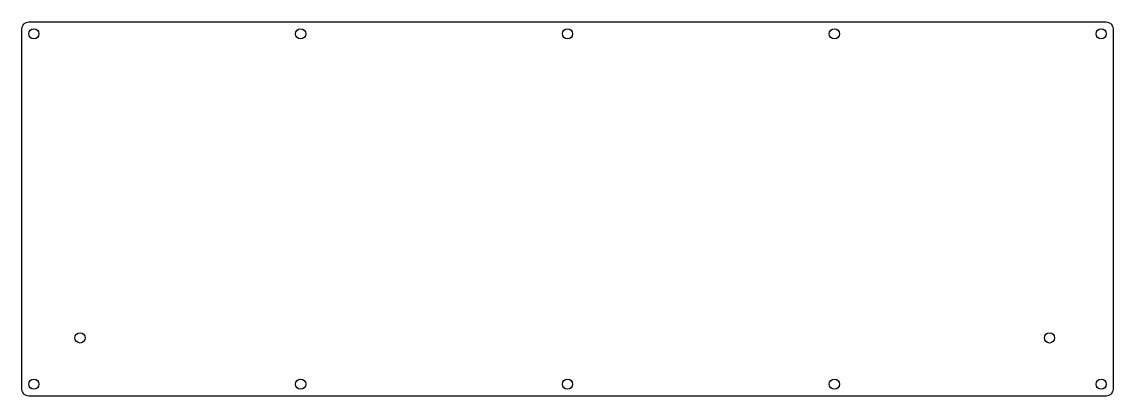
# Model space of a CAD drawing. Header units: millimetres. Extents: x -312 to 7, y -102 to 7.
import ezdxf

# ---------------------------------------------------------------- set-up
doc = ezdxf.new("R2010")
doc.units = ezdxf.units.MM
doc.layers.get('0').update_dxf_attribs({"linetype": 'CONTINUOUS'})

msp = doc.modelspace()

# ---------------------------------------------------------------- linework, layer by layer
msp.add_lwpolyline([(7, -100.225, -0.414213562), (5, -102.225), (-309.775, -102.225, -0.414213562), (-311.775, -100.225), (-311.775, 5, -0.414213562), (-309.775, 7), (5, 7, -0.414213562), (7, 5)], format="xyb", close=True)
for centre in [(-308.275, 3.5), (-230.33125, 3.5), (-152.3875, 3.5), (-74.44375, 3.5), (3.5, 3.5), (-294.775, -85.225), (-11.6, -85.225), (-308.275, -98.725), (-230.33125, -98.725), (-152.3875, -98.725), (-74.44375, -98.725), (3.5, -98.725)]:
    msp.add_circle(centre, 1.5)

doc.saveas('drawing.dxf')
